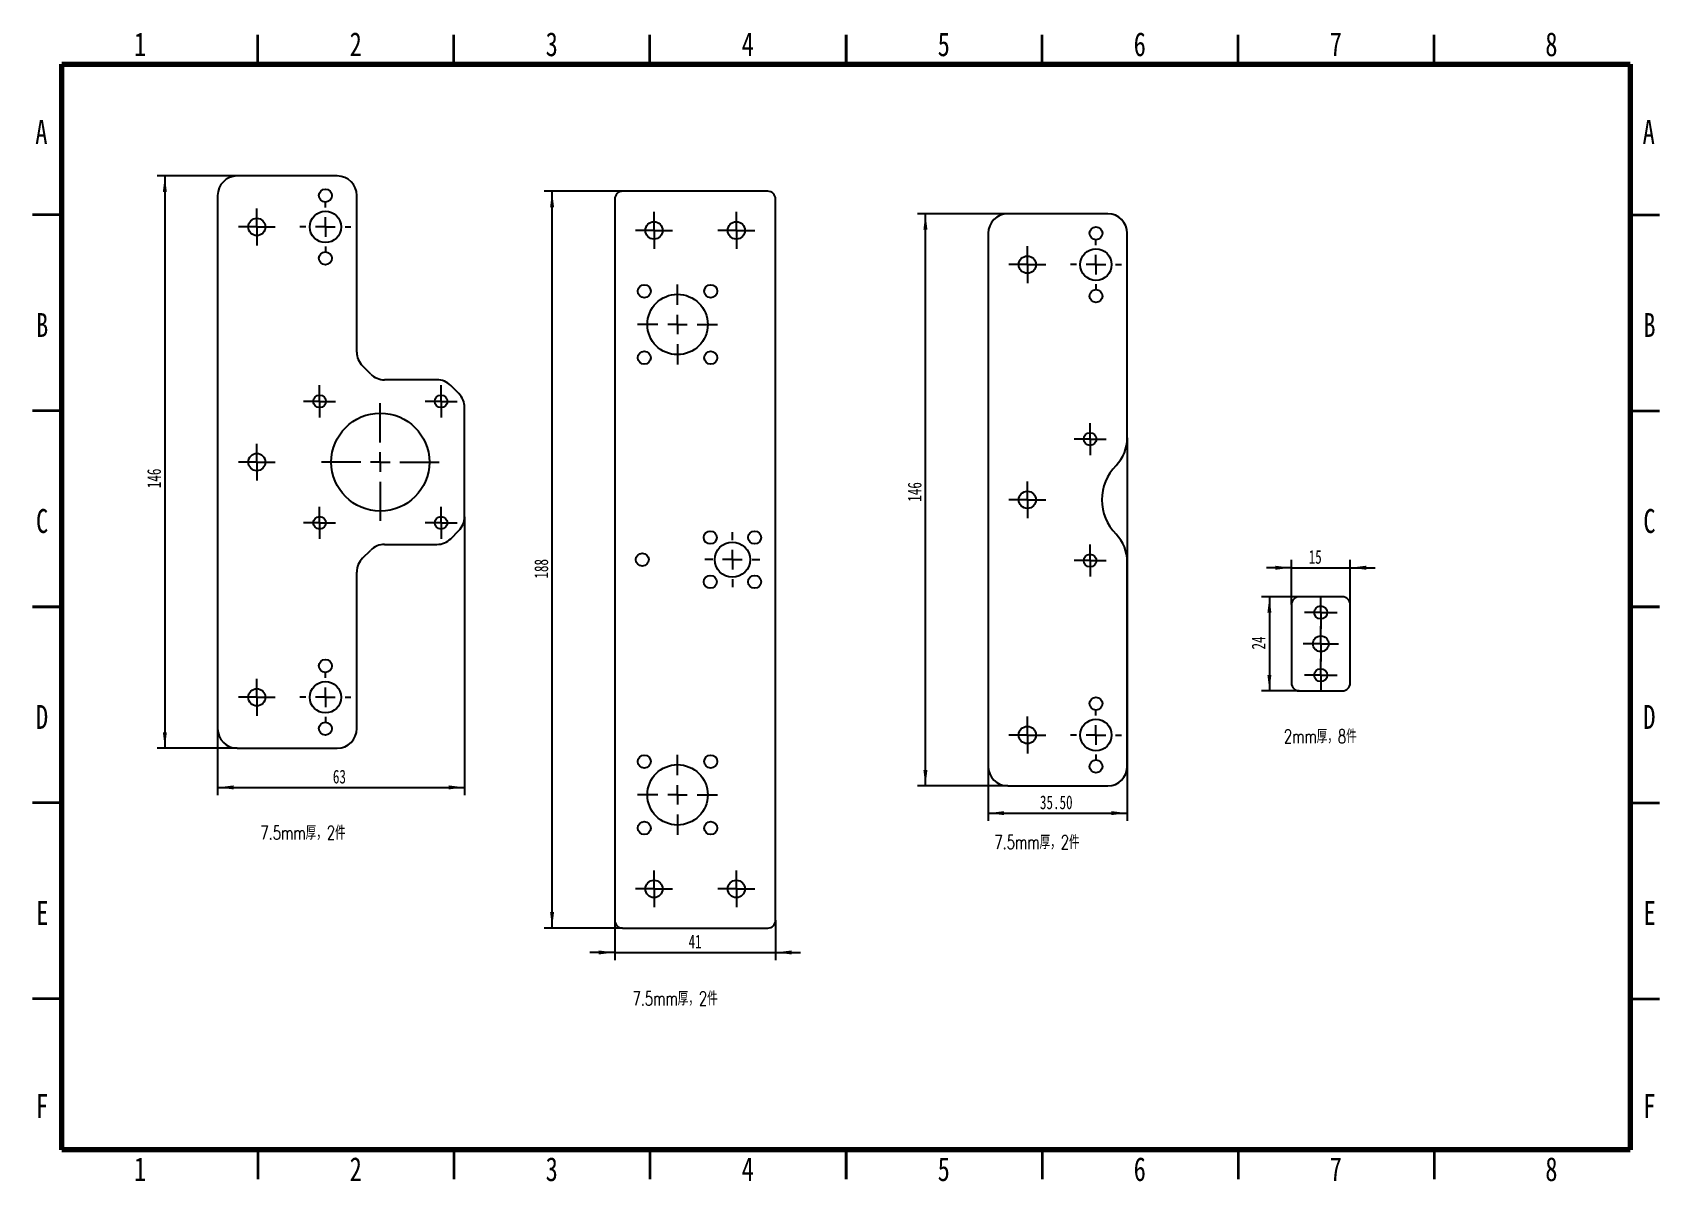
# Model space of a CAD drawing. Header units: millimetres. Extents: x 2 to 418, y 2 to 295.
import ezdxf

# ---------------------------------------------------------------- set-up
doc = ezdxf.new("R2010")
doc.units = ezdxf.units.MM
doc.layers.add('10', color=7, linetype='Continuous')
doc.styles.add('SLDTEXTSTYLE0', font='TXT', dxfattribs={"width": 0.7, "bigfont": 'bigfont'})
doc.styles.add('SLDTEXTSTYLE1', font='TXT', dxfattribs={"width": 0.75})
doc.styles.add('SLDTEXTSTYLE2', font='TXT', dxfattribs={"width": 0.7})
doc.dimstyles.new('SLDDIMSTYLE0', dxfattribs={"dimtxt": 3.5, "dimasz": 4.08, "dimexe": 0, "dimexo": 0.0625, "dimgap": 0.875, "dimtad": 2, "dimrnd": 1e-09, "dimzin": 12, "dimdsep": 46, "dimtxsty": 'SLDTEXTSTYLE2', "dimsah": 1, "dimcen": 0.09, "dimadec": 0, "dimazin": 3, "dimtfac": 1, "dimtofl": 0, "dimtmove": 0, "dimatfit": 3, "dimfxl": 1, "dimfrac": 2, "dimtolj": 1, "dimtzin": 12, "dimarcsym": 0})
doc.dimstyles.new('SLDDIMSTYLE1', dxfattribs={"dimtxt": 3.5, "dimasz": 4.08, "dimexe": 0, "dimexo": 0.0625, "dimgap": 0.875, "dimtad": 2, "dimrnd": 1e-09, "dimzin": 4, "dimdsep": 46, "dimtxsty": 'SLDTEXTSTYLE2', "dimsah": 1, "dimcen": 0.09, "dimadec": 0, "dimazin": 1, "dimtfac": 1, "dimtofl": 0, "dimtmove": 0, "dimatfit": 3, "dimfxl": 1, "dimfrac": 2, "dimtolj": 1, "dimtzin": 12, "dimarcsym": 0})
doc.dimstyles.new('SLDDIMSTYLE2', dxfattribs={"dimtxt": 3.5, "dimasz": 4.08, "dimexe": 0, "dimexo": 0.0625, "dimgap": 0.875, "dimtad": 2, "dimrnd": 1e-09, "dimzin": 12, "dimdsep": 46, "dimtxsty": 'SLDTEXTSTYLE2', "dimsah": 1, "dimcen": 0.09, "dimadec": 0, "dimazin": 3, "dimtfac": 1, "dimtmove": 0, "dimatfit": 0, "dimfxl": 1, "dimfrac": 2, "dimtolj": 1, "dimtzin": 12, "dimarcsym": 0})

# ---------------------------------------------------------------- blocks, each defined once
blk = doc.blocks.new('_D')
at = {"layer": '10'}
for p, q in [((54.72, 258.45), (34.25, 258.45)), ((36.25, 258.45), (36.25, 112.45)), ((54.72, 112.45), (34.25, 112.45))]:
    blk.add_line(p, q, dxfattribs=at)
for points in [[(36.25, 258.45), (35.74, 254.37), (36.76, 254.37)], [(36.25, 112.45), (36.76, 116.53), (35.74, 116.53)]]:
    blk.add_solid(points, dxfattribs=at)
at = {"layer": '10', "insert": (31.74, 178.79), "char_height": 3.5, "attachment_point": 1, "rotation": 90, "style": 'SLDTEXTSTYLE2'}
blk.add_mtext('146', dxfattribs=at)
blk = doc.blocks.new('_D_1')
at = {"layer": '10'}
for p, q in [((112.72, 171.52), (112.72, 100.45)), ((49.72, 117.45), (49.72, 100.45)), ((49.72, 102.45), (112.72, 102.45))]:
    blk.add_line(p, q, dxfattribs=at)
for points in [[(49.72, 102.45), (53.8, 101.94), (53.8, 102.96)], [(112.72, 102.45), (108.64, 102.96), (108.64, 101.94)]]:
    blk.add_solid(points, dxfattribs=at)
at = {"layer": '10', "insert": (79.11, 106.96), "char_height": 3.5, "attachment_point": 1, "style": 'SLDTEXTSTYLE2'}
blk.add_mtext('63', dxfattribs=at)
blk = doc.blocks.new('SW_CENTERMARKSYMBOL_0')
at = {"layer": '10', "color": 0}
for p, q in [((0, 5), (0, 6.5)), ((-5, 0), (-6.5, 0)), ((0, 0), (-2.5, 0)), ((0, 0), (0, 2.5)), ((0, 0), (0, -2.5)), ((0, 0), (2.5, 0)), ((5, 0), (6.5, 0)), ((0, -5), (0, -6.5))]:
    blk.add_line(p, q, dxfattribs=at)
blk = doc.blocks.new('SW_CENTERMARKSYMBOL_1')
at = {"layer": '10', "color": 0}
for p, q in [((0, 5), (0, 6.5)), ((-5, 0), (-6.5, 0)), ((0, 0), (-2.5, 0)), ((0, 0), (0, 2.5)), ((0, 0), (0, -2.5)), ((0, 0), (2.5, 0)), ((5, 0), (6.5, 0)), ((0, -5), (0, -6.5))]:
    blk.add_line(p, q, dxfattribs=at)
blk = doc.blocks.new('SW_CENTERMARKSYMBOL_2')
at = {"layer": '10', "color": 0}
for p, q in [((0, 2.5), (0, 4.7)), ((-2.5, 0), (-4.7, 0)), ((0, 0), (-2.5, 0)), ((0, 0), (0, 2.5)), ((0, 0), (0, -2.5)), ((0, 0), (2.5, 0)), ((2.5, 0), (4.7, 0)), ((0, -2.5), (0, -4.7))]:
    blk.add_line(p, q, dxfattribs=at)
blk = doc.blocks.new('SW_CENTERMARKSYMBOL_3')
at = {"layer": '10', "color": 0}
for p, q in [((0, 2.5), (0, 4.7)), ((-2.5, 0), (-4.7, 0)), ((0, 0), (-2.5, 0)), ((0, 0), (0, 2.5)), ((0, 0), (0, -2.5)), ((0, 0), (2.5, 0)), ((2.5, 0), (4.7, 0)), ((0, -2.5), (0, -4.7))]:
    blk.add_line(p, q, dxfattribs=at)
blk = doc.blocks.new('SW_CENTERMARKSYMBOL_4')
at = {"layer": '10', "color": 0}
for p, q in [((0, 2.5), (0, 4.7)), ((-2.5, 0), (-4.7, 0)), ((0, 0), (-2.5, 0)), ((0, 0), (0, 2.5)), ((0, 0), (0, -2.5)), ((0, 0), (2.5, 0)), ((2.5, 0), (4.7, 0)), ((0, -2.5), (0, -4.7))]:
    blk.add_line(p, q, dxfattribs=at)
blk = doc.blocks.new('SW_CENTERMARKSYMBOL_5')
at = {"layer": '10', "color": 0}
for p, q in [((0, 5), (0, 15)), ((-5, 0), (-15, 0)), ((0, 0), (-2.5, 0)), ((0, 0), (0, 2.5)), ((0, 0), (0, -2.5)), ((0, 0), (2.5, 0)), ((5, 0), (15, 0)), ((0, -5), (0, -15))]:
    blk.add_line(p, q, dxfattribs=at)
blk = doc.blocks.new('SW_CENTERMARKSYMBOL_6')
at = {"layer": '10', "color": 0}
for p, q in [((-2.5, 0), (-4.1, 0)), ((0, 0), (-2.5, 0)), ((0, 2.5), (0, 4.1)), ((0, 0), (0, 2.5)), ((0, 0), (0, -2.5)), ((0, 0), (2.5, 0)), ((2.5, 0), (4.1, 0)), ((0, -2.5), (0, -4.1))]:
    blk.add_line(p, q, dxfattribs=at)
blk = doc.blocks.new('SW_CENTERMARKSYMBOL_7')
at = {"layer": '10', "color": 0}
for p, q in [((-2.5, 0), (-4.1, 0)), ((0, 0), (-2.5, 0)), ((0, 2.5), (0, 4.1)), ((0, 0), (0, 2.5)), ((0, 0), (0, -2.5)), ((0, 0), (2.5, 0)), ((2.5, 0), (4.1, 0)), ((0, -2.5), (0, -4.1))]:
    blk.add_line(p, q, dxfattribs=at)
blk = doc.blocks.new('SW_CENTERMARKSYMBOL_8')
at = {"layer": '10', "color": 0}
for p, q in [((-2.5, 0), (-4.1, 0)), ((0, 0), (-2.5, 0)), ((0, 2.5), (0, 4.1)), ((0, 0), (0, 2.5)), ((0, 0), (0, -2.5)), ((0, 0), (2.5, 0)), ((2.5, 0), (4.1, 0)), ((0, -2.5), (0, -4.1))]:
    blk.add_line(p, q, dxfattribs=at)
blk = doc.blocks.new('SW_CENTERMARKSYMBOL_9')
at = {"layer": '10', "color": 0}
for p, q in [((-2.5, 0), (-4.1, 0)), ((0, 0), (-2.5, 0)), ((0, 2.5), (0, 4.1)), ((0, 0), (0, 2.5)), ((0, 0), (0, -2.5)), ((0, 0), (2.5, 0)), ((2.5, 0), (4.1, 0)), ((0, -2.5), (0, -4.1))]:
    blk.add_line(p, q, dxfattribs=at)
blk = doc.blocks.new('_D_2')
at = {"layer": '10'}
for p, q in [((281.76, 191.64), (281.76, 93.89)), ((246.26, 107.82), (246.26, 93.89)), ((246.26, 95.89), (281.76, 95.89))]:
    blk.add_line(p, q, dxfattribs=at)
for points in [[(246.26, 95.89), (250.34, 95.38), (250.34, 96.4)], [(281.76, 95.89), (277.68, 96.4), (277.68, 95.38)]]:
    blk.add_solid(points, dxfattribs=at)
at = {"layer": '10', "insert": (259.47, 100.4), "char_height": 3.5, "attachment_point": 1, "style": 'SLDTEXTSTYLE2'}
blk.add_mtext('35.50', dxfattribs=at)
blk = doc.blocks.new('_D_3')
at = {"layer": '10'}
for p, q in [((251.26, 248.82), (228.26, 248.82)), ((230.26, 102.82), (230.26, 248.82)), ((251.26, 102.82), (228.26, 102.82))]:
    blk.add_line(p, q, dxfattribs=at)
for points in [[(230.26, 248.82), (229.75, 244.74), (230.77, 244.74)], [(230.26, 102.82), (230.77, 106.9), (229.75, 106.9)]]:
    blk.add_solid(points, dxfattribs=at)
at = {"layer": '10', "insert": (225.75, 175.34), "char_height": 3.5, "attachment_point": 1, "rotation": 90, "style": 'SLDTEXTSTYLE2'}
blk.add_mtext('146', dxfattribs=at)
blk = doc.blocks.new('SW_CENTERMARKSYMBOL_10')
at = {"layer": '10', "color": 0}
for p, q in [((0, 5), (0, 6.5)), ((-5, 0), (-6.5, 0)), ((0, 0), (-2.5, 0)), ((0, 0), (0, 2.5)), ((0, 0), (0, -2.5)), ((0, 0), (2.5, 0)), ((5, 0), (6.5, 0)), ((0, -5), (0, -6.5))]:
    blk.add_line(p, q, dxfattribs=at)
blk = doc.blocks.new('SW_CENTERMARKSYMBOL_11')
at = {"layer": '10', "color": 0}
for p, q in [((0, 5), (0, 6.5)), ((-5, 0), (-6.5, 0)), ((0, 0), (-2.5, 0)), ((0, 0), (0, 2.5)), ((0, 0), (0, -2.5)), ((0, 0), (2.5, 0)), ((5, 0), (6.5, 0)), ((0, -5), (0, -6.5))]:
    blk.add_line(p, q, dxfattribs=at)
blk = doc.blocks.new('SW_CENTERMARKSYMBOL_12')
at = {"layer": '10', "color": 0}
for p, q in [((0, 2.5), (0, 4.7)), ((-2.5, 0), (-4.7, 0)), ((0, 0), (-2.5, 0)), ((0, 0), (0, 2.5)), ((0, 0), (0, -2.5)), ((0, 0), (2.5, 0)), ((2.5, 0), (4.7, 0)), ((0, -2.5), (0, -4.7))]:
    blk.add_line(p, q, dxfattribs=at)
blk = doc.blocks.new('SW_CENTERMARKSYMBOL_13')
at = {"layer": '10', "color": 0}
for p, q in [((0, 2.5), (0, 4.7)), ((-2.5, 0), (-4.7, 0)), ((0, 0), (-2.5, 0)), ((0, 0), (0, 2.5)), ((0, 0), (0, -2.5)), ((0, 0), (2.5, 0)), ((2.5, 0), (4.7, 0)), ((0, -2.5), (0, -4.7))]:
    blk.add_line(p, q, dxfattribs=at)
blk = doc.blocks.new('SW_CENTERMARKSYMBOL_14')
at = {"layer": '10', "color": 0}
for p, q in [((0, 2.5), (0, 4.7)), ((-2.5, 0), (-4.7, 0)), ((0, 0), (-2.5, 0)), ((0, 0), (0, 2.5)), ((0, 0), (0, -2.5)), ((0, 0), (2.5, 0)), ((2.5, 0), (4.7, 0)), ((0, -2.5), (0, -4.7))]:
    blk.add_line(p, q, dxfattribs=at)
blk = doc.blocks.new('SW_CENTERMARKSYMBOL_15')
at = {"layer": '10', "color": 0}
for p, q in [((-2.5, 0), (-4.1, 0)), ((0, 0), (-2.5, 0)), ((0, 2.5), (0, 4.1)), ((0, 0), (0, 2.5)), ((0, 0), (0, -2.5)), ((0, 0), (2.5, 0)), ((2.5, 0), (4.1, 0)), ((0, -2.5), (0, -4.1))]:
    blk.add_line(p, q, dxfattribs=at)
blk = doc.blocks.new('SW_CENTERMARKSYMBOL_16')
at = {"layer": '10', "color": 0}
for p, q in [((-2.5, 0), (-4.1, 0)), ((0, 0), (-2.5, 0)), ((0, 2.5), (0, 4.1)), ((0, 0), (0, 2.5)), ((0, 0), (0, -2.5)), ((0, 0), (2.5, 0)), ((2.5, 0), (4.1, 0)), ((0, -2.5), (0, -4.1))]:
    blk.add_line(p, q, dxfattribs=at)
blk = doc.blocks.new('_D_4')
at = {"layer": '10'}
for p, q in [((151.03, 68.56), (151.03, 58.34)), ((192.03, 68.56), (192.03, 58.34)), ((151.03, 60.34), (144.68, 60.34)), ((151.03, 60.34), (192.03, 60.34)), ((192.03, 60.34), (198.38, 60.34))]:
    blk.add_line(p, q, dxfattribs=at)
for points in [[(151.03, 60.34), (146.95, 60.85), (146.95, 59.84)], [(192.03, 60.34), (196.11, 59.84), (196.11, 60.85)]]:
    blk.add_solid(points, dxfattribs=at)
at = {"layer": '10', "insert": (169.84, 64.86), "char_height": 3.5, "attachment_point": 1, "style": 'SLDTEXTSTYLE2'}
blk.add_mtext('41', dxfattribs=at)
blk = doc.blocks.new('_D_5')
at = {"layer": '10'}
for p, q in [((153.03, 254.56), (133.03, 254.56)), ((135.03, 66.56), (135.03, 254.56)), ((153.03, 66.56), (133.03, 66.56))]:
    blk.add_line(p, q, dxfattribs=at)
for points in [[(135.03, 254.56), (134.52, 250.48), (135.53, 250.48)], [(135.03, 66.56), (135.53, 70.64), (134.52, 70.64)]]:
    blk.add_solid(points, dxfattribs=at)
at = {"layer": '10', "insert": (130.51, 155.73), "char_height": 3.5, "attachment_point": 1, "rotation": 90, "style": 'SLDTEXTSTYLE2'}
blk.add_mtext('188', dxfattribs=at)
blk = doc.blocks.new('SW_CENTERMARKSYMBOL_17')
at = {"layer": '10', "color": 0}
for p, q in [((0, 5), (0, 7)), ((-5, 0), (-7, 0)), ((0, 0), (-2.5, 0)), ((0, 0), (0, 2.5)), ((0, 0), (0, -2.5)), ((0, 0), (2.5, 0)), ((5, 0), (7, 0)), ((0, -5), (0, -7))]:
    blk.add_line(p, q, dxfattribs=at)
blk = doc.blocks.new('SW_CENTERMARKSYMBOL_18')
at = {"layer": '10', "color": 0}
for p, q in [((0, 5), (0, 10.2)), ((-5, 0), (-10.2, 0)), ((0, 0), (-2.5, 0)), ((0, 0), (0, 2.5)), ((0, 0), (0, -2.5)), ((0, 0), (2.5, 0)), ((5, 0), (10.2, 0)), ((0, -5), (0, -10.2))]:
    blk.add_line(p, q, dxfattribs=at)
blk = doc.blocks.new('SW_CENTERMARKSYMBOL_19')
at = {"layer": '10', "color": 0}
for p, q in [((0, 5), (0, 10.2)), ((-5, 0), (-10.2, 0)), ((0, 0), (-2.5, 0)), ((0, 0), (0, 2.5)), ((0, 0), (0, -2.5)), ((0, 0), (2.5, 0)), ((5, 0), (10.2, 0)), ((0, -5), (0, -10.2))]:
    blk.add_line(p, q, dxfattribs=at)
blk = doc.blocks.new('SW_CENTERMARKSYMBOL_20')
at = {"layer": '10', "color": 0}
for p, q in [((0, 2.5), (0, 4.7)), ((-2.5, 0), (-4.7, 0)), ((0, 0), (-2.5, 0)), ((0, 0), (0, 2.5)), ((0, 0), (0, -2.5)), ((0, 0), (2.5, 0)), ((2.5, 0), (4.7, 0)), ((0, -2.5), (0, -4.7))]:
    blk.add_line(p, q, dxfattribs=at)
blk = doc.blocks.new('SW_CENTERMARKSYMBOL_21')
at = {"layer": '10', "color": 0}
for p, q in [((0, 2.5), (0, 4.7)), ((-2.5, 0), (-4.7, 0)), ((0, 0), (-2.5, 0)), ((0, 0), (0, 2.5)), ((0, 0), (0, -2.5)), ((0, 0), (2.5, 0)), ((2.5, 0), (4.7, 0)), ((0, -2.5), (0, -4.7))]:
    blk.add_line(p, q, dxfattribs=at)
blk = doc.blocks.new('SW_CENTERMARKSYMBOL_22')
at = {"layer": '10', "color": 0}
for p, q in [((0, 2.5), (0, 4.7)), ((-2.5, 0), (-4.7, 0)), ((0, 0), (-2.5, 0)), ((0, 0), (0, 2.5)), ((0, 0), (0, -2.5)), ((0, 0), (2.5, 0)), ((2.5, 0), (4.7, 0)), ((0, -2.5), (0, -4.7))]:
    blk.add_line(p, q, dxfattribs=at)
blk = doc.blocks.new('SW_CENTERMARKSYMBOL_23')
at = {"layer": '10', "color": 0}
for p, q in [((0, 2.5), (0, 4.7)), ((-2.5, 0), (-4.7, 0)), ((0, 0), (-2.5, 0)), ((0, 0), (0, 2.5)), ((0, 0), (0, -2.5)), ((0, 0), (2.5, 0)), ((2.5, 0), (4.7, 0)), ((0, -2.5), (0, -4.7))]:
    blk.add_line(p, q, dxfattribs=at)
blk = doc.blocks.new('_D_6')
at = {"layer": '10'}
for p, q in [((325.61, 151.09), (316, 151.09)), ((318, 151.09), (318, 127.09)), ((325.61, 127.09), (316, 127.09))]:
    blk.add_line(p, q, dxfattribs=at)
for points in [[(318, 151.09), (317.49, 147.01), (318.51, 147.01)], [(318, 127.09), (318.51, 131.17), (317.49, 131.17)]]:
    blk.add_solid(points, dxfattribs=at)
at = {"layer": '10', "insert": (313.49, 137.64), "char_height": 3.5, "attachment_point": 1, "rotation": 90, "style": 'SLDTEXTSTYLE2'}
blk.add_mtext('24', dxfattribs=at)
blk = doc.blocks.new('_D_7')
at = {"layer": '10'}
for p, q in [((323.61, 158.5), (317.26, 158.5)), ((323.61, 149.09), (323.61, 160.5)), ((323.61, 158.5), (338.61, 158.5)), ((338.61, 149.09), (338.61, 160.5)), ((338.61, 158.5), (344.96, 158.5))]:
    blk.add_line(p, q, dxfattribs=at)
for points in [[(323.61, 158.5), (319.53, 159.01), (319.53, 157.99)], [(338.61, 158.5), (342.69, 157.99), (342.69, 159.01)]]:
    blk.add_solid(points, dxfattribs=at)
at = {"layer": '10', "insert": (328.02, 163.01), "char_height": 3.5, "attachment_point": 1, "style": 'SLDTEXTSTYLE2'}
blk.add_mtext('15', dxfattribs=at)
blk = doc.blocks.new('SW_CENTERMARKSYMBOL_24')
at = {"layer": '10', "color": 0}
for p, q in [((0, 2.5), (0, 4.15)), ((-2.5, 0), (-4.15, 0)), ((0, 0), (-2.5, 0)), ((0, 0), (0, 2.5)), ((0, 0), (0, -2.5)), ((0, 0), (2.5, 0)), ((2.5, 0), (4.15, 0)), ((0, -2.5), (0, -4.15))]:
    blk.add_line(p, q, dxfattribs=at)
blk = doc.blocks.new('SW_CENTERMARKSYMBOL_25')
at = {"layer": '10', "color": 0}
for p, q in [((0, 2.5), (0, 4.15)), ((-2.5, 0), (-4.15, 0)), ((0, 0), (-2.5, 0)), ((0, 0), (0, 2.5)), ((0, 0), (0, -2.5)), ((0, 0), (2.5, 0)), ((2.5, 0), (4.15, 0)), ((0, -2.5), (0, -4.15))]:
    blk.add_line(p, q, dxfattribs=at)
blk = doc.blocks.new('SW_CENTERMARKSYMBOL_26')
at = {"layer": '10', "color": 0}
for p, q in [((0, 2.5), (0, 4.5)), ((-2.5, 0), (-4.5, 0)), ((0, 0), (-2.5, 0)), ((0, 0), (0, 2.5)), ((0, 0), (0, -2.5)), ((0, 0), (2.5, 0)), ((2.5, 0), (4.5, 0)), ((0, -2.5), (0, -4.5))]:
    blk.add_line(p, q, dxfattribs=at)

msp = doc.modelspace()

# ---------------------------------------------------------------- linework, layer by layer
at = {"color": 7, "linetype": 'Continuous', "lineweight": 35}
for p, q in [((60, 287), (60, 294.5)), ((110, 287), (110, 294.5)), ((160, 287), (160, 294.5)), ((210, 294.5), (210, 287)), ((210, 287), (210, 294.5)), ((260, 287), (260, 294.5)), ((310, 287), (310, 294.5)), ((360, 287), (360, 294.5)), ((10, 248.5), (2.5, 248.5)), ((410, 248.5), (417.5, 248.5)), ((10, 198.5), (2.5, 198.5)), ((410, 198.5), (417.5, 198.5)), ((2.5, 148.5), (10, 148.5)), ((10, 148.5), (2.5, 148.5)), ((417.5, 148.5), (410, 148.5)), ((410, 148.5), (417.5, 148.5)), ((10, 98.5), (2.5, 98.5)), ((410, 98.5), (417.5, 98.5)), ((10, 48.5), (2.5, 48.5)), ((410, 48.5), (417.5, 48.5)), ((60, 10), (60, 2.5)), ((110, 10), (110, 2.5)), ((160, 10), (160, 2.5)), ((210, 2.5), (210, 10)), ((210, 10), (210, 2.5)), ((260, 10), (260, 2.5)), ((310, 10), (310, 2.5)), ((360, 10), (360, 2.5))]:
    msp.add_line(p, q, dxfattribs=at)
at = {"color": 7, "linetype": 'Continuous', "lineweight": 70}
for p, q in [((10, 10), (10, 287)), ((10, 287), (410, 287)), ((410, 287), (410, 10)), ((410, 10), (10, 10))]:
    msp.add_line(p, q, dxfattribs=at)
at = {"color": 7, "linetype": 'Continuous', "lineweight": 25}
for p, q in [((80.216, 258.448), (54.716, 258.448)), ((49.716, 253.448), (49.716, 117.448)), ((85.216, 213.519), (85.216, 253.448)), ((190.026, 254.562), (153.026, 254.562)), ((151.026, 252.562), (151.026, 68.562)), ((192.026, 68.562), (192.026, 252.562)), ((276.762, 248.824), (251.262, 248.824)), ((246.262, 243.824), (246.262, 107.824)), ((281.762, 191.643), (281.762, 243.824)), ((88.752, 207.912), (86.681, 209.983)), ((105.645, 206.448), (92.287, 206.448)), ((111.252, 202.912), (109.181, 204.983)), ((112.716, 171.519), (112.716, 199.377)), ((109.181, 165.912), (111.252, 167.983)), ((86.681, 160.912), (88.752, 162.983)), ((92.287, 164.448), (105.645, 164.448)), ((281.762, 107.824), (281.762, 160.005)), ((85.216, 117.448), (85.216, 157.377)), ((336.612, 151.092), (325.612, 151.092)), ((323.612, 149.092), (323.612, 129.092)), ((338.612, 129.092), (338.612, 149.092)), ((325.612, 127.092), (336.612, 127.092)), ((54.716, 112.448), (80.216, 112.448)), ((251.262, 102.824), (276.762, 102.824)), ((153.026, 66.562), (190.026, 66.562))]:
    msp.add_line(p, q, dxfattribs=at)
for centre, radius in [((77.216, 253.448), 1.65), ((77.216, 245.448), 4), ((59.716, 245.448), 2.2), ((161.026, 244.562), 2.2), ((182.026, 244.562), 2.2), ((273.762, 243.824), 1.65), ((77.216, 237.448), 1.65), ((256.262, 235.824), 2.2), ((273.762, 235.824), 4), ((158.541, 229.047), 1.65), ((167.026, 220.562), 7.7), ((175.512, 229.047), 1.65), ((273.762, 227.824), 1.65), ((158.541, 212.076), 1.65), ((175.512, 212.076), 1.65), ((75.716, 200.948), 1.6), ((106.716, 200.948), 1.6), ((91.216, 185.448), 12.5), ((272.262, 191.324), 1.6), ((59.716, 185.448), 2.2), ((256.262, 175.824), 2.2), ((75.716, 169.948), 1.6), ((106.716, 169.948), 1.6), ((175.369, 166.219), 1.65), ((186.683, 166.219), 1.65), ((158.026, 160.562), 1.65), ((181.026, 160.562), 4.5), ((272.262, 160.324), 1.6), ((175.369, 154.905), 1.65), ((186.683, 154.905), 1.65), ((331.112, 147.092), 1.65), ((331.112, 139.092), 2), ((77.216, 133.448), 1.65), ((77.216, 125.448), 4), ((331.112, 131.092), 1.65), ((59.716, 125.448), 2.2), ((273.762, 123.824), 1.65), ((77.216, 117.448), 1.65), ((256.262, 115.824), 2.2), ((273.762, 115.824), 4), ((158.541, 109.047), 1.65), ((167.026, 100.562), 7.7), ((175.512, 109.047), 1.65), ((273.762, 107.824), 1.65), ((158.541, 92.076), 1.65), ((175.512, 92.076), 1.65), ((161.026, 76.562), 2.2), ((182.026, 76.562), 2.2)]:
    msp.add_circle(centre, radius, dxfattribs=at)
for centre, radius, start, end in [((54.716, 253.448), 5, 90, 180), ((80.216, 253.448), 5, 0, 90), ((153.026, 252.562), 2, 90, 180), ((190.026, 252.562), 2, 0, 90), ((251.262, 243.824), 5, 90, 180), ((276.762, 243.824), 5, 0, 90), ((90.216, 213.519), 5, 180, 225), ((92.287, 211.448), 5, 225, 270), ((105.645, 201.448), 5, 45, 90), ((107.716, 199.377), 5, 0, 45), ((271.762, 191.643), 10, 315.32539, 0), ((287.762, 175.824), 12.5, 135.32539, 224.67461), ((107.716, 171.519), 5, 315, 0), ((271.762, 160.005), 10, 0, 44.67461), ((92.287, 159.448), 5, 90, 135), ((105.645, 169.448), 5, 270, 315), ((90.216, 157.377), 5, 135, 180), ((325.612, 149.092), 2, 90, 180), ((336.612, 149.092), 2, 0, 90), ((325.612, 129.092), 2, 180, 270), ((336.612, 129.092), 2, 270, 0), ((54.716, 117.448), 5, 180, 270), ((80.216, 117.448), 5, 270, 0), ((251.262, 107.824), 5, 180, 270), ((276.762, 107.824), 5, 270, 0), ((153.026, 68.562), 2, 180, 270), ((190.026, 68.562), 2, 270, 0)]:
    msp.add_arc(centre, radius, start, end, dxfattribs=at)

# ---------------------------------------------------------------- block references
at = {"layer": '10'}
for name, p in [('SW_CENTERMARKSYMBOL_2', (59.716, 245.448)), ('SW_CENTERMARKSYMBOL_0', (77.216, 245.448)), ('SW_CENTERMARKSYMBOL_22', (161.026, 244.562)), ('SW_CENTERMARKSYMBOL_23', (182.026, 244.562)), ('SW_CENTERMARKSYMBOL_10', (273.762, 235.824)), ('SW_CENTERMARKSYMBOL_12', (256.262, 235.824)), ('SW_CENTERMARKSYMBOL_19', (167.026, 220.562)), ('SW_CENTERMARKSYMBOL_8', (75.716, 200.948)), ('SW_CENTERMARKSYMBOL_9', (106.716, 200.948)), ('SW_CENTERMARKSYMBOL_5', (91.216, 185.448)), ('SW_CENTERMARKSYMBOL_16', (272.262, 191.324)), ('SW_CENTERMARKSYMBOL_3', (59.716, 185.448)), ('SW_CENTERMARKSYMBOL_13', (256.262, 175.824)), ('SW_CENTERMARKSYMBOL_7', (75.716, 169.948)), ('SW_CENTERMARKSYMBOL_6', (106.716, 169.948)), ('SW_CENTERMARKSYMBOL_17', (181.026, 160.562)), ('SW_CENTERMARKSYMBOL_15', (272.262, 160.324)), ('SW_CENTERMARKSYMBOL_25', (331.112, 147.092)), ('SW_CENTERMARKSYMBOL_26', (331.112, 139.092)), ('SW_CENTERMARKSYMBOL_24', (331.112, 131.092)), ('SW_CENTERMARKSYMBOL_4', (59.716, 125.448)), ('SW_CENTERMARKSYMBOL_1', (77.216, 125.448)), ('SW_CENTERMARKSYMBOL_14', (256.262, 115.824)), ('SW_CENTERMARKSYMBOL_11', (273.762, 115.824)), ('SW_CENTERMARKSYMBOL_18', (167.026, 100.562)), ('SW_CENTERMARKSYMBOL_20', (161.026, 76.562)), ('SW_CENTERMARKSYMBOL_21', (182.026, 76.562))]:
    msp.add_blockref(name, p, dxfattribs=at)

# ---------------------------------------------------------------- texts
at = {"color": 7, "linetype": 'Continuous', "lineweight": 0, "char_height": 6.096, "attachment_point": 2, "style": 'SLDTEXTSTYLE1'}
for s, insert in [('1', (29.939, 295.114)), ('2', (84.939, 295.114)), ('3', (134.939, 295.114)), ('4', (184.939, 295.114)), ('5', (234.939, 295.114)), ('6', (284.939, 295.114)), ('7', (334.939, 295.114)), ('8', (389.939, 295.114)), ('A', (4.757, 272.726)), ('A', (414.757, 272.726)), ('B', (4.953, 223.476)), ('B', (414.953, 223.476)), ('C', (4.937, 173.476)), ('C', (414.937, 173.476)), ('D', (4.93, 123.476)), ('D', (414.93, 123.476)), ('E', (5.011, 73.476)), ('E', (415.011, 73.476)), ('F', (4.937, 24.226)), ('F', (414.937, 24.226)), ('1', (29.939, 8.114)), ('2', (84.939, 8.114)), ('3', (134.939, 8.114)), ('4', (184.939, 8.114)), ('5', (234.939, 8.114)), ('6', (284.939, 8.114)), ('7', (334.939, 8.114)), ('8', (389.939, 8.114))]:
    msp.add_mtext(s, dxfattribs=dict(at, insert=insert))
at = {"layer": '10', "char_height": 3.5, "attachment_point": 1, "style": 'SLDTEXTSTYLE0'}
for s, insert in [('2mm\\M+18CFA\\M+181438\\M+18C8F', (321.682, 117.243)), ('7.5mm\\M+18CFA\\M+181432\\M+18C8F', (60.627, 92.647)), ('7.5mm\\M+18CFA\\M+181432\\M+18C8F', (247.84, 90.235)), ('7.5mm\\M+18CFA\\M+181432\\M+18C8F', (155.533, 50.355))]:
    msp.add_mtext(s, dxfattribs=dict(at, insert=insert))

# ---------------------------------------------------------------- dimensions: what is measured, and where the dimension line sits
at = {"layer": '10'}
for base, p1, p2, picture, middle in [((36.248, 112.448), (54.716, 258.448), (54.716, 112.448), '_D', (36.248, 181.843)), ((135.026, 254.562), (153.026, 66.562), (153.026, 254.562), '_D_5', (135.026, 158.784)), ((230.262, 248.824), (251.262, 102.824), (251.262, 248.824), '_D_3', (230.262, 178.392)), ((318.001, 127.092), (325.612, 151.092), (325.612, 127.092), '_D_6', (318.001, 139.679))]:
    dim = msp.add_linear_dim(base=base, p1=p1, p2=p2, angle=90, dimstyle='SLDDIMSTYLE0', dxfattribs=at)
    dim.commit()
    dim.dimension.update_dxf_attribs({"geometry": picture, "text_midpoint": middle, "dimtype": 160})
for base, p1, p2, dimstyle, picture, middle in [((281.762, 95.889), (246.262, 107.824), (281.762, 191.643), 'SLDDIMSTYLE1', '_D_2', (264.565, 95.889)), ((112.716, 102.448), (49.716, 117.448), (112.716, 171.519), 'SLDDIMSTYLE0', '_D_1', (81.152, 102.448)), ((338.612, 158.501), (323.612, 149.092), (338.612, 149.092), 'SLDDIMSTYLE2', '_D_7', (330.055, 158.501)), ((192.026, 60.344), (151.026, 68.562), (192.026, 68.562), 'SLDDIMSTYLE2', '_D_4', (171.878, 60.344))]:
    dim = msp.add_linear_dim(base=base, p1=p1, p2=p2, dimstyle=dimstyle, dxfattribs=at)
    dim.commit()
    dim.dimension.update_dxf_attribs({"geometry": picture, "text_midpoint": middle, "dimtype": 160})

doc.saveas('drawing.dxf')
